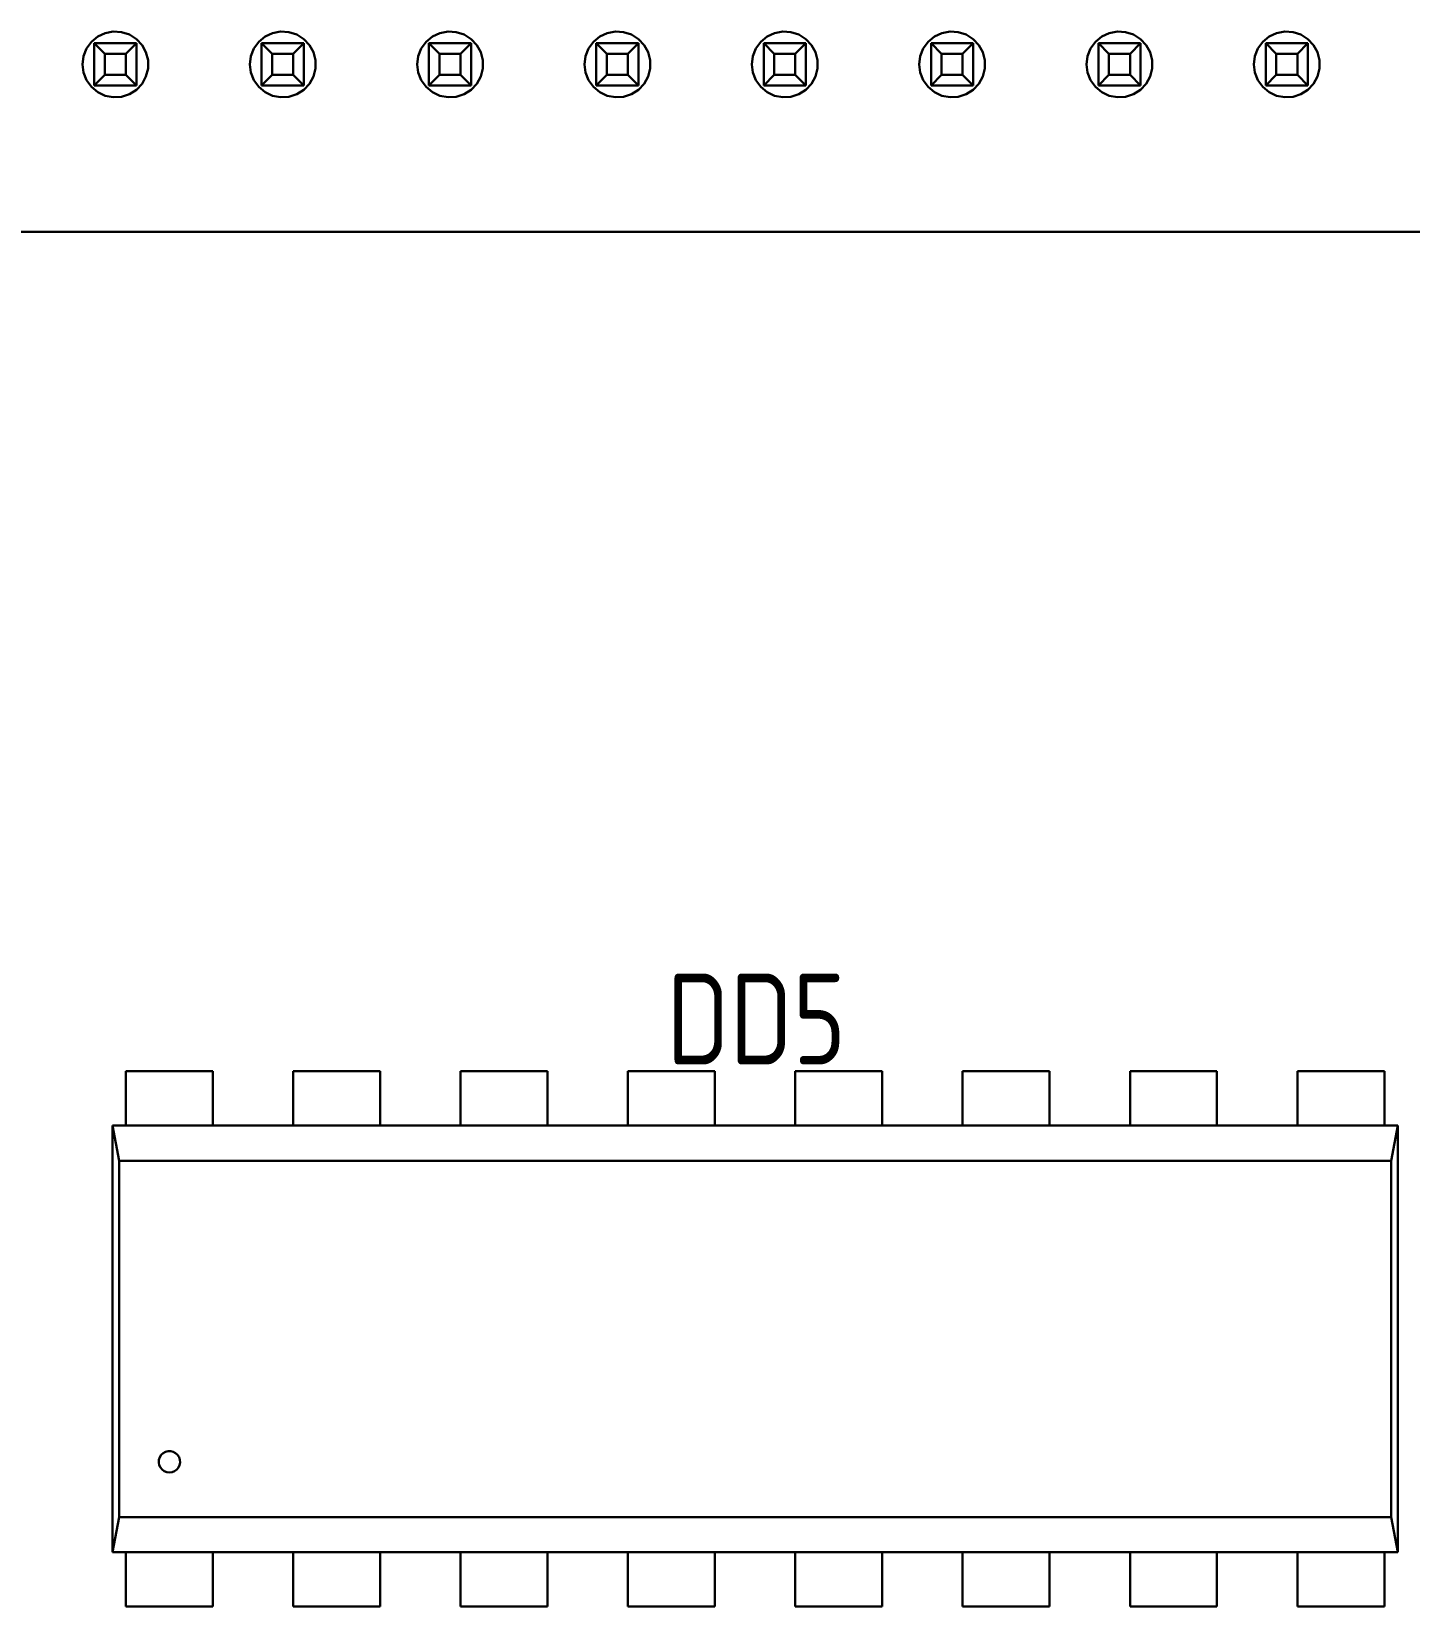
# Model space of a CAD drawing. Header units: inches. Extents: x -969 to 2045, y -594 to 12.
# Drawn here: x 1280.95 to 1301.86, y -224.4 to -200.49 of the extents above; entities that cross this region are included whole.
import ezdxf

# ---------------------------------------------------------------- set-up
doc = ezdxf.new("R2010")
doc.units = ezdxf.units.IN
doc.header["$MEASUREMENT"] = 0
doc.styles.add('GOST type A0', font='gost.TTF', dxfattribs={"height": 2.116667})

msp = doc.modelspace()

# ---------------------------------------------------------------- linework, layer by layer
at = {"color": 7, "lineweight": 30}
for p, q in [((1281.953, -200.565), (1281.857, -200.645)), ((1281.953, -200.565), (1281.857, -200.645)), ((1282.066, -200.511), (1281.953, -200.565)), ((1282.066, -200.511), (1281.953, -200.565)), ((1282.19, -200.488), (1282.066, -200.511)), ((1282.19, -200.488), (1282.066, -200.511)), ((1282.315, -200.496), (1282.19, -200.488)), ((1282.315, -200.496), (1282.19, -200.488)), ((1282.434, -200.535), (1282.315, -200.496)), ((1282.434, -200.535), (1282.315, -200.496)), ((1282.54, -200.602), (1282.434, -200.535)), ((1282.54, -200.602), (1282.434, -200.535)), ((1282.626, -200.693), (1282.54, -200.602)), ((1282.626, -200.693), (1282.54, -200.602)), ((1284.493, -200.565), (1284.397, -200.645)), ((1284.493, -200.565), (1284.397, -200.645)), ((1284.606, -200.511), (1284.493, -200.565)), ((1284.606, -200.511), (1284.493, -200.565)), ((1284.73, -200.488), (1284.606, -200.511)), ((1284.73, -200.488), (1284.606, -200.511)), ((1284.855, -200.496), (1284.73, -200.488)), ((1284.855, -200.496), (1284.73, -200.488)), ((1284.974, -200.535), (1284.855, -200.496)), ((1284.974, -200.535), (1284.855, -200.496)), ((1285.08, -200.602), (1284.974, -200.535)), ((1285.08, -200.602), (1284.974, -200.535)), ((1285.166, -200.693), (1285.08, -200.602)), ((1285.166, -200.693), (1285.08, -200.602)), ((1287.033, -200.565), (1286.937, -200.645)), ((1287.033, -200.565), (1286.937, -200.645)), ((1287.146, -200.511), (1287.033, -200.565)), ((1287.146, -200.511), (1287.033, -200.565)), ((1287.27, -200.488), (1287.146, -200.511)), ((1287.27, -200.488), (1287.146, -200.511)), ((1287.395, -200.496), (1287.27, -200.488)), ((1287.395, -200.496), (1287.27, -200.488)), ((1287.514, -200.535), (1287.395, -200.496)), ((1287.514, -200.535), (1287.395, -200.496)), ((1287.62, -200.602), (1287.514, -200.535)), ((1287.62, -200.602), (1287.514, -200.535)), ((1287.706, -200.693), (1287.62, -200.602)), ((1287.706, -200.693), (1287.62, -200.602)), ((1289.573, -200.565), (1289.477, -200.645)), ((1289.573, -200.565), (1289.477, -200.645)), ((1289.686, -200.511), (1289.573, -200.565)), ((1289.686, -200.511), (1289.573, -200.565)), ((1289.81, -200.488), (1289.686, -200.511)), ((1289.81, -200.488), (1289.686, -200.511)), ((1289.935, -200.496), (1289.81, -200.488)), ((1289.935, -200.496), (1289.81, -200.488)), ((1290.054, -200.535), (1289.935, -200.496)), ((1290.054, -200.535), (1289.935, -200.496)), ((1290.16, -200.602), (1290.054, -200.535)), ((1290.16, -200.602), (1290.054, -200.535)), ((1290.246, -200.693), (1290.16, -200.602)), ((1290.246, -200.693), (1290.16, -200.602)), ((1292.113, -200.565), (1292.017, -200.645)), ((1292.113, -200.565), (1292.017, -200.645)), ((1292.226, -200.511), (1292.113, -200.565)), ((1292.226, -200.511), (1292.113, -200.565)), ((1292.35, -200.488), (1292.226, -200.511)), ((1292.35, -200.488), (1292.226, -200.511)), ((1292.475, -200.496), (1292.35, -200.488)), ((1292.475, -200.496), (1292.35, -200.488)), ((1292.594, -200.535), (1292.475, -200.496)), ((1292.594, -200.535), (1292.475, -200.496)), ((1292.7, -200.602), (1292.594, -200.535)), ((1292.7, -200.602), (1292.594, -200.535)), ((1292.786, -200.693), (1292.7, -200.602)), ((1292.786, -200.693), (1292.7, -200.602)), ((1294.653, -200.565), (1294.557, -200.645)), ((1294.653, -200.565), (1294.557, -200.645)), ((1294.766, -200.511), (1294.653, -200.565)), ((1294.766, -200.511), (1294.653, -200.565)), ((1294.89, -200.488), (1294.766, -200.511)), ((1294.89, -200.488), (1294.766, -200.511)), ((1295.015, -200.496), (1294.89, -200.488)), ((1295.015, -200.496), (1294.89, -200.488)), ((1295.134, -200.535), (1295.015, -200.496)), ((1295.134, -200.535), (1295.015, -200.496)), ((1295.24, -200.602), (1295.134, -200.535)), ((1295.24, -200.602), (1295.134, -200.535)), ((1295.326, -200.693), (1295.24, -200.602)), ((1295.326, -200.693), (1295.24, -200.602)), ((1297.193, -200.565), (1297.097, -200.645)), ((1297.193, -200.565), (1297.097, -200.645)), ((1297.306, -200.511), (1297.193, -200.565)), ((1297.306, -200.511), (1297.193, -200.565)), ((1297.43, -200.488), (1297.306, -200.511)), ((1297.43, -200.488), (1297.306, -200.511)), ((1297.555, -200.496), (1297.43, -200.488)), ((1297.555, -200.496), (1297.43, -200.488)), ((1297.674, -200.535), (1297.555, -200.496)), ((1297.674, -200.535), (1297.555, -200.496)), ((1297.78, -200.602), (1297.674, -200.535)), ((1297.78, -200.602), (1297.674, -200.535)), ((1297.866, -200.693), (1297.78, -200.602)), ((1297.866, -200.693), (1297.78, -200.602)), ((1299.733, -200.565), (1299.637, -200.645)), ((1299.733, -200.565), (1299.637, -200.645)), ((1299.846, -200.511), (1299.733, -200.565)), ((1299.846, -200.511), (1299.733, -200.565)), ((1299.97, -200.488), (1299.846, -200.511)), ((1299.97, -200.488), (1299.846, -200.511)), ((1300.095, -200.496), (1299.97, -200.488)), ((1300.095, -200.496), (1299.97, -200.488)), ((1300.214, -200.535), (1300.095, -200.496)), ((1300.214, -200.535), (1300.095, -200.496)), ((1300.32, -200.602), (1300.214, -200.535)), ((1300.32, -200.602), (1300.214, -200.535)), ((1300.406, -200.693), (1300.32, -200.602)), ((1300.406, -200.693), (1300.32, -200.602)), ((1281.737, -200.863), (1281.721, -200.987)), ((1281.737, -200.863), (1281.721, -200.987)), ((1281.783, -200.746), (1281.737, -200.863)), ((1281.783, -200.746), (1281.737, -200.863)), ((1281.857, -200.645), (1281.783, -200.746)), ((1281.857, -200.645), (1281.783, -200.746)), ((1282.541, -200.667), (1281.901, -200.667)), ((1281.901, -201.307), (1281.901, -200.667)), ((1282.061, -200.827), (1281.901, -200.667)), ((1282.541, -200.667), (1281.901, -200.667)), ((1281.901, -201.307), (1281.901, -200.667)), ((1282.061, -200.827), (1281.901, -200.667)), ((1282.381, -200.827), (1282.061, -200.827)), ((1282.061, -201.147), (1282.061, -200.827)), ((1282.381, -200.827), (1282.061, -200.827)), ((1282.061, -201.147), (1282.061, -200.827)), ((1282.541, -200.667), (1282.381, -200.827)), ((1282.541, -200.667), (1282.381, -200.827)), ((1282.381, -201.147), (1282.381, -200.827)), ((1282.381, -201.147), (1282.381, -200.827)), ((1282.541, -201.307), (1282.541, -200.667)), ((1282.541, -201.307), (1282.541, -200.667)), ((1282.686, -200.803), (1282.626, -200.693)), ((1282.686, -200.803), (1282.626, -200.693)), ((1282.717, -200.924), (1282.686, -200.803)), ((1282.717, -200.924), (1282.686, -200.803)), ((1284.277, -200.863), (1284.261, -200.987)), ((1284.277, -200.863), (1284.261, -200.987)), ((1284.323, -200.746), (1284.277, -200.863)), ((1284.323, -200.746), (1284.277, -200.863)), ((1284.397, -200.645), (1284.323, -200.746)), ((1284.397, -200.645), (1284.323, -200.746)), ((1285.081, -200.667), (1284.441, -200.667)), ((1284.441, -201.307), (1284.441, -200.667)), ((1284.601, -200.827), (1284.441, -200.667)), ((1285.081, -200.667), (1284.441, -200.667)), ((1284.441, -201.307), (1284.441, -200.667)), ((1284.601, -200.827), (1284.441, -200.667)), ((1284.921, -200.827), (1284.601, -200.827)), ((1284.601, -201.147), (1284.601, -200.827)), ((1284.921, -200.827), (1284.601, -200.827)), ((1284.601, -201.147), (1284.601, -200.827)), ((1285.081, -200.667), (1284.921, -200.827)), ((1285.081, -200.667), (1284.921, -200.827)), ((1284.921, -201.147), (1284.921, -200.827)), ((1284.921, -201.147), (1284.921, -200.827)), ((1285.081, -201.307), (1285.081, -200.667)), ((1285.081, -201.307), (1285.081, -200.667)), ((1285.226, -200.803), (1285.166, -200.693)), ((1285.226, -200.803), (1285.166, -200.693)), ((1285.257, -200.924), (1285.226, -200.803)), ((1285.257, -200.924), (1285.226, -200.803)), ((1286.817, -200.863), (1286.801, -200.987)), ((1286.817, -200.863), (1286.801, -200.987)), ((1286.863, -200.746), (1286.817, -200.863)), ((1286.863, -200.746), (1286.817, -200.863)), ((1286.937, -200.645), (1286.863, -200.746)), ((1286.937, -200.645), (1286.863, -200.746)), ((1287.621, -200.667), (1286.981, -200.667)), ((1286.981, -201.307), (1286.981, -200.667)), ((1287.141, -200.827), (1286.981, -200.667)), ((1287.621, -200.667), (1286.981, -200.667)), ((1286.981, -201.307), (1286.981, -200.667)), ((1287.141, -200.827), (1286.981, -200.667)), ((1287.461, -200.827), (1287.141, -200.827)), ((1287.141, -201.147), (1287.141, -200.827)), ((1287.461, -200.827), (1287.141, -200.827)), ((1287.141, -201.147), (1287.141, -200.827)), ((1287.621, -200.667), (1287.461, -200.827)), ((1287.621, -200.667), (1287.461, -200.827)), ((1287.461, -201.147), (1287.461, -200.827)), ((1287.461, -201.147), (1287.461, -200.827)), ((1287.621, -201.307), (1287.621, -200.667)), ((1287.621, -201.307), (1287.621, -200.667)), ((1287.766, -200.803), (1287.706, -200.693)), ((1287.766, -200.803), (1287.706, -200.693)), ((1287.797, -200.924), (1287.766, -200.803)), ((1287.797, -200.924), (1287.766, -200.803)), ((1289.357, -200.863), (1289.341, -200.987)), ((1289.357, -200.863), (1289.341, -200.987)), ((1289.403, -200.746), (1289.357, -200.863)), ((1289.403, -200.746), (1289.357, -200.863)), ((1289.477, -200.645), (1289.403, -200.746)), ((1289.477, -200.645), (1289.403, -200.746)), ((1290.161, -200.667), (1289.521, -200.667)), ((1289.521, -201.307), (1289.521, -200.667)), ((1289.681, -200.827), (1289.521, -200.667)), ((1290.161, -200.667), (1289.521, -200.667)), ((1289.521, -201.307), (1289.521, -200.667)), ((1289.681, -200.827), (1289.521, -200.667)), ((1290.001, -200.827), (1289.681, -200.827)), ((1289.681, -201.147), (1289.681, -200.827)), ((1290.001, -200.827), (1289.681, -200.827)), ((1289.681, -201.147), (1289.681, -200.827)), ((1290.161, -200.667), (1290.001, -200.827)), ((1290.161, -200.667), (1290.001, -200.827)), ((1290.001, -201.147), (1290.001, -200.827)), ((1290.001, -201.147), (1290.001, -200.827)), ((1290.161, -201.307), (1290.161, -200.667)), ((1290.161, -201.307), (1290.161, -200.667)), ((1290.306, -200.803), (1290.246, -200.693)), ((1290.306, -200.803), (1290.246, -200.693)), ((1290.337, -200.924), (1290.306, -200.803)), ((1290.337, -200.924), (1290.306, -200.803)), ((1291.897, -200.863), (1291.881, -200.987)), ((1291.897, -200.863), (1291.881, -200.987)), ((1291.943, -200.746), (1291.897, -200.863)), ((1291.943, -200.746), (1291.897, -200.863)), ((1292.017, -200.645), (1291.943, -200.746)), ((1292.017, -200.645), (1291.943, -200.746)), ((1292.701, -200.667), (1292.061, -200.667)), ((1292.061, -201.307), (1292.061, -200.667)), ((1292.221, -200.827), (1292.061, -200.667)), ((1292.701, -200.667), (1292.061, -200.667)), ((1292.061, -201.307), (1292.061, -200.667)), ((1292.221, -200.827), (1292.061, -200.667)), ((1292.541, -200.827), (1292.221, -200.827)), ((1292.221, -201.147), (1292.221, -200.827)), ((1292.541, -200.827), (1292.221, -200.827)), ((1292.221, -201.147), (1292.221, -200.827)), ((1292.701, -200.667), (1292.541, -200.827)), ((1292.701, -200.667), (1292.541, -200.827)), ((1292.541, -201.147), (1292.541, -200.827)), ((1292.541, -201.147), (1292.541, -200.827)), ((1292.701, -201.307), (1292.701, -200.667)), ((1292.701, -201.307), (1292.701, -200.667)), ((1292.846, -200.803), (1292.786, -200.693)), ((1292.846, -200.803), (1292.786, -200.693)), ((1292.877, -200.924), (1292.846, -200.803)), ((1292.877, -200.924), (1292.846, -200.803)), ((1294.437, -200.863), (1294.421, -200.987)), ((1294.437, -200.863), (1294.421, -200.987)), ((1294.483, -200.746), (1294.437, -200.863)), ((1294.483, -200.746), (1294.437, -200.863)), ((1294.557, -200.645), (1294.483, -200.746)), ((1294.557, -200.645), (1294.483, -200.746)), ((1295.241, -200.667), (1294.601, -200.667)), ((1294.601, -201.307), (1294.601, -200.667)), ((1294.761, -200.827), (1294.601, -200.667)), ((1295.241, -200.667), (1294.601, -200.667)), ((1294.601, -201.307), (1294.601, -200.667)), ((1294.761, -200.827), (1294.601, -200.667)), ((1295.081, -200.827), (1294.761, -200.827)), ((1294.761, -201.147), (1294.761, -200.827)), ((1295.081, -200.827), (1294.761, -200.827)), ((1294.761, -201.147), (1294.761, -200.827)), ((1295.241, -200.667), (1295.081, -200.827)), ((1295.241, -200.667), (1295.081, -200.827)), ((1295.081, -201.147), (1295.081, -200.827)), ((1295.081, -201.147), (1295.081, -200.827)), ((1295.241, -201.307), (1295.241, -200.667)), ((1295.241, -201.307), (1295.241, -200.667)), ((1295.386, -200.803), (1295.326, -200.693)), ((1295.386, -200.803), (1295.326, -200.693)), ((1295.417, -200.924), (1295.386, -200.803)), ((1295.417, -200.924), (1295.386, -200.803)), ((1296.977, -200.863), (1296.961, -200.987)), ((1296.977, -200.863), (1296.961, -200.987)), ((1297.023, -200.746), (1296.977, -200.863)), ((1297.023, -200.746), (1296.977, -200.863)), ((1297.097, -200.645), (1297.023, -200.746)), ((1297.097, -200.645), (1297.023, -200.746)), ((1297.781, -200.667), (1297.141, -200.667)), ((1297.141, -201.307), (1297.141, -200.667)), ((1297.301, -200.827), (1297.141, -200.667)), ((1297.781, -200.667), (1297.141, -200.667)), ((1297.141, -201.307), (1297.141, -200.667)), ((1297.301, -200.827), (1297.141, -200.667)), ((1297.621, -200.827), (1297.301, -200.827)), ((1297.301, -201.147), (1297.301, -200.827)), ((1297.621, -200.827), (1297.301, -200.827)), ((1297.301, -201.147), (1297.301, -200.827)), ((1297.781, -200.667), (1297.621, -200.827)), ((1297.781, -200.667), (1297.621, -200.827)), ((1297.621, -201.147), (1297.621, -200.827)), ((1297.621, -201.147), (1297.621, -200.827)), ((1297.781, -201.307), (1297.781, -200.667)), ((1297.781, -201.307), (1297.781, -200.667)), ((1297.926, -200.803), (1297.866, -200.693)), ((1297.926, -200.803), (1297.866, -200.693)), ((1297.957, -200.924), (1297.926, -200.803)), ((1297.957, -200.924), (1297.926, -200.803)), ((1299.517, -200.863), (1299.501, -200.987)), ((1299.517, -200.863), (1299.501, -200.987)), ((1299.563, -200.746), (1299.517, -200.863)), ((1299.563, -200.746), (1299.517, -200.863)), ((1299.637, -200.645), (1299.563, -200.746)), ((1299.637, -200.645), (1299.563, -200.746)), ((1300.321, -200.667), (1299.681, -200.667)), ((1299.681, -201.307), (1299.681, -200.667)), ((1299.841, -200.827), (1299.681, -200.667)), ((1300.321, -200.667), (1299.681, -200.667)), ((1299.681, -201.307), (1299.681, -200.667)), ((1299.841, -200.827), (1299.681, -200.667)), ((1300.161, -200.827), (1299.841, -200.827)), ((1299.841, -201.147), (1299.841, -200.827)), ((1300.161, -200.827), (1299.841, -200.827)), ((1299.841, -201.147), (1299.841, -200.827)), ((1300.321, -200.667), (1300.161, -200.827)), ((1300.321, -200.667), (1300.161, -200.827)), ((1300.161, -201.147), (1300.161, -200.827)), ((1300.161, -201.147), (1300.161, -200.827)), ((1300.321, -201.307), (1300.321, -200.667)), ((1300.321, -201.307), (1300.321, -200.667)), ((1300.466, -200.803), (1300.406, -200.693)), ((1300.466, -200.803), (1300.406, -200.693)), ((1300.497, -200.924), (1300.466, -200.803)), ((1300.497, -200.924), (1300.466, -200.803)), ((1281.737, -201.111), (1281.721, -200.987)), ((1281.737, -201.111), (1281.721, -200.987)), ((1282.717, -201.05), (1282.686, -201.171)), ((1282.717, -201.05), (1282.686, -201.171)), ((1282.717, -201.05), (1282.717, -200.924)), ((1282.717, -201.05), (1282.717, -200.924)), ((1284.277, -201.111), (1284.261, -200.987)), ((1284.277, -201.111), (1284.261, -200.987)), ((1285.257, -201.05), (1285.226, -201.171)), ((1285.257, -201.05), (1285.226, -201.171)), ((1285.257, -201.05), (1285.257, -200.924)), ((1285.257, -201.05), (1285.257, -200.924)), ((1286.817, -201.111), (1286.801, -200.987)), ((1286.817, -201.111), (1286.801, -200.987)), ((1287.797, -201.05), (1287.766, -201.171)), ((1287.797, -201.05), (1287.766, -201.171)), ((1287.797, -201.05), (1287.797, -200.924)), ((1287.797, -201.05), (1287.797, -200.924)), ((1289.357, -201.111), (1289.341, -200.987)), ((1289.357, -201.111), (1289.341, -200.987)), ((1290.337, -201.05), (1290.306, -201.171)), ((1290.337, -201.05), (1290.306, -201.171)), ((1290.337, -201.05), (1290.337, -200.924)), ((1290.337, -201.05), (1290.337, -200.924)), ((1291.897, -201.111), (1291.881, -200.987)), ((1291.897, -201.111), (1291.881, -200.987)), ((1292.877, -201.05), (1292.846, -201.171)), ((1292.877, -201.05), (1292.846, -201.171)), ((1292.877, -201.05), (1292.877, -200.924)), ((1292.877, -201.05), (1292.877, -200.924)), ((1294.437, -201.111), (1294.421, -200.987)), ((1294.437, -201.111), (1294.421, -200.987)), ((1295.417, -201.05), (1295.386, -201.171)), ((1295.417, -201.05), (1295.386, -201.171)), ((1295.417, -201.05), (1295.417, -200.924)), ((1295.417, -201.05), (1295.417, -200.924)), ((1296.977, -201.111), (1296.961, -200.987)), ((1296.977, -201.111), (1296.961, -200.987)), ((1297.957, -201.05), (1297.926, -201.171)), ((1297.957, -201.05), (1297.926, -201.171)), ((1297.957, -201.05), (1297.957, -200.924)), ((1297.957, -201.05), (1297.957, -200.924)), ((1299.517, -201.111), (1299.501, -200.987)), ((1299.517, -201.111), (1299.501, -200.987)), ((1300.497, -201.05), (1300.466, -201.171)), ((1300.497, -201.05), (1300.466, -201.171)), ((1300.497, -201.05), (1300.497, -200.924)), ((1300.497, -201.05), (1300.497, -200.924)), ((1281.783, -201.228), (1281.737, -201.111)), ((1281.783, -201.228), (1281.737, -201.111)), ((1281.857, -201.329), (1281.783, -201.228)), ((1281.857, -201.329), (1281.783, -201.228)), ((1281.953, -201.409), (1281.857, -201.329)), ((1281.953, -201.409), (1281.857, -201.329)), ((1282.061, -201.147), (1281.901, -201.307)), ((1282.061, -201.147), (1281.901, -201.307)), ((1282.541, -201.307), (1281.901, -201.307)), ((1282.541, -201.307), (1281.901, -201.307)), ((1282.381, -201.147), (1282.061, -201.147)), ((1282.381, -201.147), (1282.061, -201.147)), ((1282.541, -201.307), (1282.381, -201.147)), ((1282.541, -201.307), (1282.381, -201.147)), ((1282.626, -201.281), (1282.54, -201.372)), ((1282.626, -201.281), (1282.54, -201.372)), ((1282.686, -201.171), (1282.626, -201.281)), ((1282.686, -201.171), (1282.626, -201.281)), ((1284.323, -201.228), (1284.277, -201.111)), ((1284.323, -201.228), (1284.277, -201.111)), ((1284.397, -201.329), (1284.323, -201.228)), ((1284.397, -201.329), (1284.323, -201.228)), ((1284.493, -201.409), (1284.397, -201.329)), ((1284.493, -201.409), (1284.397, -201.329)), ((1284.601, -201.147), (1284.441, -201.307)), ((1284.601, -201.147), (1284.441, -201.307)), ((1285.081, -201.307), (1284.441, -201.307)), ((1285.081, -201.307), (1284.441, -201.307)), ((1284.921, -201.147), (1284.601, -201.147)), ((1284.921, -201.147), (1284.601, -201.147)), ((1285.081, -201.307), (1284.921, -201.147)), ((1285.081, -201.307), (1284.921, -201.147)), ((1285.166, -201.281), (1285.08, -201.372)), ((1285.166, -201.281), (1285.08, -201.372)), ((1285.226, -201.171), (1285.166, -201.281)), ((1285.226, -201.171), (1285.166, -201.281)), ((1286.863, -201.228), (1286.817, -201.111)), ((1286.863, -201.228), (1286.817, -201.111)), ((1286.937, -201.329), (1286.863, -201.228)), ((1286.937, -201.329), (1286.863, -201.228)), ((1287.033, -201.409), (1286.937, -201.329)), ((1287.033, -201.409), (1286.937, -201.329)), ((1287.141, -201.147), (1286.981, -201.307)), ((1287.141, -201.147), (1286.981, -201.307)), ((1287.621, -201.307), (1286.981, -201.307)), ((1287.621, -201.307), (1286.981, -201.307)), ((1287.461, -201.147), (1287.141, -201.147)), ((1287.461, -201.147), (1287.141, -201.147)), ((1287.621, -201.307), (1287.461, -201.147)), ((1287.621, -201.307), (1287.461, -201.147)), ((1287.706, -201.281), (1287.62, -201.372)), ((1287.706, -201.281), (1287.62, -201.372)), ((1287.766, -201.171), (1287.706, -201.281)), ((1287.766, -201.171), (1287.706, -201.281)), ((1289.403, -201.228), (1289.357, -201.111)), ((1289.403, -201.228), (1289.357, -201.111)), ((1289.477, -201.329), (1289.403, -201.228)), ((1289.477, -201.329), (1289.403, -201.228)), ((1289.573, -201.409), (1289.477, -201.329)), ((1289.573, -201.409), (1289.477, -201.329)), ((1289.681, -201.147), (1289.521, -201.307)), ((1289.681, -201.147), (1289.521, -201.307)), ((1290.161, -201.307), (1289.521, -201.307)), ((1290.161, -201.307), (1289.521, -201.307)), ((1290.001, -201.147), (1289.681, -201.147)), ((1290.001, -201.147), (1289.681, -201.147)), ((1290.161, -201.307), (1290.001, -201.147)), ((1290.161, -201.307), (1290.001, -201.147)), ((1290.246, -201.281), (1290.16, -201.372)), ((1290.246, -201.281), (1290.16, -201.372)), ((1290.306, -201.171), (1290.246, -201.281)), ((1290.306, -201.171), (1290.246, -201.281)), ((1291.943, -201.228), (1291.897, -201.111)), ((1291.943, -201.228), (1291.897, -201.111)), ((1292.017, -201.329), (1291.943, -201.228)), ((1292.017, -201.329), (1291.943, -201.228)), ((1292.113, -201.409), (1292.017, -201.329)), ((1292.113, -201.409), (1292.017, -201.329)), ((1292.221, -201.147), (1292.061, -201.307)), ((1292.221, -201.147), (1292.061, -201.307)), ((1292.701, -201.307), (1292.061, -201.307)), ((1292.701, -201.307), (1292.061, -201.307)), ((1292.541, -201.147), (1292.221, -201.147)), ((1292.541, -201.147), (1292.221, -201.147)), ((1292.701, -201.307), (1292.541, -201.147)), ((1292.701, -201.307), (1292.541, -201.147)), ((1292.786, -201.281), (1292.7, -201.372)), ((1292.786, -201.281), (1292.7, -201.372)), ((1292.846, -201.171), (1292.786, -201.281)), ((1292.846, -201.171), (1292.786, -201.281)), ((1294.483, -201.228), (1294.437, -201.111)), ((1294.483, -201.228), (1294.437, -201.111)), ((1294.557, -201.329), (1294.483, -201.228)), ((1294.557, -201.329), (1294.483, -201.228)), ((1294.653, -201.409), (1294.557, -201.329)), ((1294.653, -201.409), (1294.557, -201.329)), ((1294.761, -201.147), (1294.601, -201.307)), ((1294.761, -201.147), (1294.601, -201.307)), ((1295.241, -201.307), (1294.601, -201.307)), ((1295.241, -201.307), (1294.601, -201.307)), ((1295.081, -201.147), (1294.761, -201.147)), ((1295.081, -201.147), (1294.761, -201.147)), ((1295.241, -201.307), (1295.081, -201.147)), ((1295.241, -201.307), (1295.081, -201.147)), ((1295.326, -201.281), (1295.24, -201.372)), ((1295.326, -201.281), (1295.24, -201.372)), ((1295.386, -201.171), (1295.326, -201.281)), ((1295.386, -201.171), (1295.326, -201.281)), ((1297.023, -201.228), (1296.977, -201.111)), ((1297.023, -201.228), (1296.977, -201.111)), ((1297.097, -201.329), (1297.023, -201.228)), ((1297.097, -201.329), (1297.023, -201.228)), ((1297.193, -201.409), (1297.097, -201.329)), ((1297.193, -201.409), (1297.097, -201.329)), ((1297.301, -201.147), (1297.141, -201.307)), ((1297.301, -201.147), (1297.141, -201.307)), ((1297.781, -201.307), (1297.141, -201.307)), ((1297.781, -201.307), (1297.141, -201.307)), ((1297.621, -201.147), (1297.301, -201.147)), ((1297.621, -201.147), (1297.301, -201.147)), ((1297.781, -201.307), (1297.621, -201.147)), ((1297.781, -201.307), (1297.621, -201.147)), ((1297.866, -201.281), (1297.78, -201.372)), ((1297.866, -201.281), (1297.78, -201.372)), ((1297.926, -201.171), (1297.866, -201.281)), ((1297.926, -201.171), (1297.866, -201.281)), ((1299.563, -201.228), (1299.517, -201.111)), ((1299.563, -201.228), (1299.517, -201.111)), ((1299.637, -201.329), (1299.563, -201.228)), ((1299.637, -201.329), (1299.563, -201.228)), ((1299.733, -201.409), (1299.637, -201.329)), ((1299.733, -201.409), (1299.637, -201.329)), ((1299.841, -201.147), (1299.681, -201.307)), ((1299.841, -201.147), (1299.681, -201.307)), ((1300.321, -201.307), (1299.681, -201.307)), ((1300.321, -201.307), (1299.681, -201.307)), ((1300.161, -201.147), (1299.841, -201.147)), ((1300.161, -201.147), (1299.841, -201.147)), ((1300.321, -201.307), (1300.161, -201.147)), ((1300.321, -201.307), (1300.161, -201.147)), ((1300.406, -201.281), (1300.32, -201.372)), ((1300.406, -201.281), (1300.32, -201.372)), ((1300.466, -201.171), (1300.406, -201.281)), ((1300.466, -201.171), (1300.406, -201.281)), ((1282.066, -201.463), (1281.953, -201.409)), ((1282.066, -201.463), (1281.953, -201.409)), ((1282.19, -201.486), (1282.066, -201.463)), ((1282.19, -201.486), (1282.066, -201.463)), ((1282.315, -201.478), (1282.19, -201.486)), ((1282.315, -201.478), (1282.19, -201.486)), ((1282.434, -201.439), (1282.315, -201.478)), ((1282.434, -201.439), (1282.315, -201.478)), ((1282.54, -201.372), (1282.434, -201.439)), ((1282.54, -201.372), (1282.434, -201.439)), ((1284.606, -201.463), (1284.493, -201.409)), ((1284.606, -201.463), (1284.493, -201.409)), ((1284.73, -201.486), (1284.606, -201.463)), ((1284.73, -201.486), (1284.606, -201.463)), ((1284.855, -201.478), (1284.73, -201.486)), ((1284.855, -201.478), (1284.73, -201.486)), ((1284.974, -201.439), (1284.855, -201.478)), ((1284.974, -201.439), (1284.855, -201.478)), ((1285.08, -201.372), (1284.974, -201.439)), ((1285.08, -201.372), (1284.974, -201.439)), ((1287.146, -201.463), (1287.033, -201.409)), ((1287.146, -201.463), (1287.033, -201.409)), ((1287.27, -201.486), (1287.146, -201.463)), ((1287.27, -201.486), (1287.146, -201.463)), ((1287.395, -201.478), (1287.27, -201.486)), ((1287.395, -201.478), (1287.27, -201.486)), ((1287.514, -201.439), (1287.395, -201.478)), ((1287.514, -201.439), (1287.395, -201.478)), ((1287.62, -201.372), (1287.514, -201.439)), ((1287.62, -201.372), (1287.514, -201.439)), ((1289.686, -201.463), (1289.573, -201.409)), ((1289.686, -201.463), (1289.573, -201.409)), ((1289.81, -201.486), (1289.686, -201.463)), ((1289.81, -201.486), (1289.686, -201.463)), ((1289.935, -201.478), (1289.81, -201.486)), ((1289.935, -201.478), (1289.81, -201.486)), ((1290.054, -201.439), (1289.935, -201.478)), ((1290.054, -201.439), (1289.935, -201.478)), ((1290.16, -201.372), (1290.054, -201.439)), ((1290.16, -201.372), (1290.054, -201.439)), ((1292.226, -201.463), (1292.113, -201.409)), ((1292.226, -201.463), (1292.113, -201.409)), ((1292.35, -201.486), (1292.226, -201.463)), ((1292.35, -201.486), (1292.226, -201.463)), ((1292.475, -201.478), (1292.35, -201.486)), ((1292.475, -201.478), (1292.35, -201.486)), ((1292.594, -201.439), (1292.475, -201.478)), ((1292.594, -201.439), (1292.475, -201.478)), ((1292.7, -201.372), (1292.594, -201.439)), ((1292.7, -201.372), (1292.594, -201.439)), ((1294.766, -201.463), (1294.653, -201.409)), ((1294.766, -201.463), (1294.653, -201.409)), ((1294.89, -201.486), (1294.766, -201.463)), ((1294.89, -201.486), (1294.766, -201.463)), ((1295.015, -201.478), (1294.89, -201.486)), ((1295.015, -201.478), (1294.89, -201.486)), ((1295.134, -201.439), (1295.015, -201.478)), ((1295.134, -201.439), (1295.015, -201.478)), ((1295.24, -201.372), (1295.134, -201.439)), ((1295.24, -201.372), (1295.134, -201.439)), ((1297.306, -201.463), (1297.193, -201.409)), ((1297.306, -201.463), (1297.193, -201.409)), ((1297.43, -201.486), (1297.306, -201.463)), ((1297.43, -201.486), (1297.306, -201.463)), ((1297.555, -201.478), (1297.43, -201.486)), ((1297.555, -201.478), (1297.43, -201.486)), ((1297.674, -201.439), (1297.555, -201.478)), ((1297.674, -201.439), (1297.555, -201.478)), ((1297.78, -201.372), (1297.674, -201.439)), ((1297.78, -201.372), (1297.674, -201.439)), ((1299.846, -201.463), (1299.733, -201.409)), ((1299.846, -201.463), (1299.733, -201.409)), ((1299.97, -201.486), (1299.846, -201.463)), ((1299.97, -201.486), (1299.846, -201.463)), ((1300.095, -201.478), (1299.97, -201.486)), ((1300.095, -201.478), (1299.97, -201.486)), ((1300.214, -201.439), (1300.095, -201.478)), ((1300.214, -201.439), (1300.095, -201.478)), ((1300.32, -201.372), (1300.214, -201.439)), ((1300.32, -201.372), (1300.214, -201.439)), ((1222.161, -203.527), (1320.161, -203.527)), ((1320.161, -203.527), (1222.161, -203.527)), ((1222.161, -203.527), (1320.161, -203.527)), ((1320.161, -203.527), (1222.161, -203.527)), ((1283.701, -216.273), (1282.381, -216.273)), ((1282.381, -216.273), (1282.381, -217.098)), ((1282.381, -217.098), (1282.381, -216.273)), ((1282.381, -216.273), (1283.701, -216.273)), ((1283.701, -216.273), (1282.381, -216.273)), ((1282.381, -216.273), (1282.381, -217.098)), ((1282.381, -217.098), (1282.381, -216.273)), ((1282.381, -216.273), (1283.701, -216.273)), ((1283.701, -217.098), (1283.701, -216.273)), ((1283.701, -217.098), (1283.701, -216.273)), ((1283.701, -217.098), (1283.701, -216.273)), ((1283.701, -217.098), (1283.701, -216.273)), ((1286.241, -216.273), (1284.921, -216.273)), ((1284.921, -216.273), (1284.921, -217.098)), ((1284.921, -217.098), (1284.921, -216.273)), ((1284.921, -216.273), (1286.241, -216.273)), ((1286.241, -216.273), (1284.921, -216.273)), ((1284.921, -216.273), (1284.921, -217.098)), ((1284.921, -217.098), (1284.921, -216.273)), ((1284.921, -216.273), (1286.241, -216.273)), ((1286.241, -217.098), (1286.241, -216.273)), ((1286.241, -217.098), (1286.241, -216.273)), ((1286.241, -217.098), (1286.241, -216.273)), ((1286.241, -217.098), (1286.241, -216.273)), ((1288.781, -216.273), (1287.461, -216.273)), ((1287.461, -216.273), (1287.461, -217.098)), ((1287.461, -217.098), (1287.461, -216.273)), ((1287.461, -216.273), (1288.781, -216.273)), ((1288.781, -216.273), (1287.461, -216.273)), ((1287.461, -216.273), (1287.461, -217.098)), ((1287.461, -217.098), (1287.461, -216.273)), ((1287.461, -216.273), (1288.781, -216.273)), ((1288.781, -217.098), (1288.781, -216.273)), ((1288.781, -217.098), (1288.781, -216.273)), ((1288.781, -217.098), (1288.781, -216.273)), ((1288.781, -217.098), (1288.781, -216.273)), ((1291.321, -216.273), (1290.001, -216.273)), ((1290.001, -216.273), (1290.001, -217.098)), ((1290.001, -217.098), (1290.001, -216.273)), ((1290.001, -216.273), (1291.321, -216.273)), ((1291.321, -216.273), (1290.001, -216.273)), ((1290.001, -216.273), (1290.001, -217.098)), ((1290.001, -217.098), (1290.001, -216.273)), ((1290.001, -216.273), (1291.321, -216.273)), ((1291.321, -217.098), (1291.321, -216.273)), ((1291.321, -217.098), (1291.321, -216.273)), ((1291.321, -217.098), (1291.321, -216.273)), ((1291.321, -217.098), (1291.321, -216.273)), ((1293.861, -216.273), (1292.541, -216.273)), ((1292.541, -216.273), (1292.541, -217.098)), ((1292.541, -217.098), (1292.541, -216.273)), ((1292.541, -216.273), (1293.861, -216.273)), ((1293.861, -216.273), (1292.541, -216.273)), ((1292.541, -216.273), (1292.541, -217.098)), ((1292.541, -217.098), (1292.541, -216.273)), ((1292.541, -216.273), (1293.861, -216.273)), ((1293.861, -217.098), (1293.861, -216.273)), ((1293.861, -217.098), (1293.861, -216.273)), ((1293.861, -217.098), (1293.861, -216.273)), ((1293.861, -217.098), (1293.861, -216.273)), ((1296.401, -216.273), (1295.081, -216.273)), ((1295.081, -216.273), (1295.081, -217.098)), ((1295.081, -217.098), (1295.081, -216.273)), ((1295.081, -216.273), (1296.401, -216.273)), ((1296.401, -216.273), (1295.081, -216.273)), ((1295.081, -216.273), (1295.081, -217.098)), ((1295.081, -217.098), (1295.081, -216.273)), ((1295.081, -216.273), (1296.401, -216.273)), ((1296.401, -217.098), (1296.401, -216.273)), ((1296.401, -217.098), (1296.401, -216.273)), ((1296.401, -217.098), (1296.401, -216.273)), ((1296.401, -217.098), (1296.401, -216.273)), ((1298.941, -216.273), (1297.621, -216.273)), ((1297.621, -216.273), (1297.621, -217.098)), ((1297.621, -217.098), (1297.621, -216.273)), ((1297.621, -216.273), (1298.941, -216.273)), ((1298.941, -216.273), (1297.621, -216.273)), ((1297.621, -216.273), (1297.621, -217.098)), ((1297.621, -217.098), (1297.621, -216.273)), ((1297.621, -216.273), (1298.941, -216.273)), ((1298.941, -217.098), (1298.941, -216.273)), ((1298.941, -217.098), (1298.941, -216.273)), ((1298.941, -217.098), (1298.941, -216.273)), ((1298.941, -217.098), (1298.941, -216.273)), ((1301.481, -216.273), (1300.161, -216.273)), ((1300.161, -216.273), (1300.161, -217.098)), ((1300.161, -217.098), (1300.161, -216.273)), ((1301.481, -216.273), (1300.161, -216.273)), ((1301.481, -216.273), (1300.161, -216.273)), ((1300.161, -216.273), (1300.161, -217.098)), ((1300.161, -217.098), (1300.161, -216.273)), ((1301.481, -216.273), (1300.161, -216.273)), ((1301.481, -217.098), (1301.481, -216.273)), ((1301.481, -217.098), (1301.481, -216.273)), ((1301.481, -217.098), (1301.481, -216.273)), ((1301.481, -217.098), (1301.481, -216.273)), ((1282.381, -217.098), (1282.177, -217.098)), ((1282.177, -217.098), (1282.177, -223.576)), ((1282.177, -223.576), (1282.177, -217.098)), ((1282.279, -217.632), (1282.177, -217.098)), ((1301.685, -217.098), (1282.177, -217.098)), ((1282.381, -217.098), (1282.177, -217.098)), ((1282.177, -217.098), (1282.177, -223.576)), ((1282.177, -223.576), (1282.177, -217.098)), ((1282.279, -217.632), (1282.177, -217.098)), ((1301.685, -217.098), (1282.177, -217.098)), ((1284.921, -217.098), (1283.701, -217.098)), ((1284.921, -217.098), (1283.701, -217.098)), ((1287.461, -217.098), (1286.241, -217.098)), ((1287.461, -217.098), (1286.241, -217.098)), ((1290.001, -217.098), (1288.781, -217.098)), ((1290.001, -217.098), (1288.781, -217.098)), ((1292.541, -217.098), (1291.321, -217.098)), ((1292.541, -217.098), (1291.321, -217.098)), ((1295.081, -217.098), (1293.861, -217.098)), ((1295.081, -217.098), (1293.861, -217.098)), ((1297.621, -217.098), (1296.401, -217.098)), ((1297.621, -217.098), (1296.401, -217.098)), ((1300.161, -217.098), (1298.941, -217.098)), ((1300.161, -217.098), (1298.941, -217.098)), ((1301.685, -217.098), (1301.481, -217.098)), ((1301.685, -217.098), (1301.481, -217.098)), ((1301.583, -217.632), (1301.685, -217.098)), ((1301.583, -217.632), (1301.685, -217.098)), ((1301.685, -223.576), (1301.685, -217.098)), ((1301.685, -223.576), (1301.685, -217.098)), ((1301.685, -223.576), (1301.685, -217.098)), ((1301.685, -223.576), (1301.685, -217.098)), ((1282.279, -223.042), (1282.279, -217.632)), ((1301.583, -217.632), (1282.279, -217.632)), ((1282.279, -223.042), (1282.279, -217.632)), ((1301.583, -217.632), (1282.279, -217.632)), ((1301.583, -223.042), (1301.583, -217.632)), ((1301.583, -223.042), (1301.583, -217.632)), ((1282.882, -222.173), (1282.895, -222.134)), ((1282.882, -222.173), (1282.895, -222.134)), ((1282.895, -222.134), (1282.916, -222.1)), ((1282.895, -222.134), (1282.916, -222.1)), ((1282.916, -222.1), (1282.946, -222.072)), ((1282.916, -222.1), (1282.946, -222.072)), ((1282.946, -222.072), (1282.981, -222.053)), ((1282.946, -222.072), (1282.981, -222.053)), ((1282.981, -222.053), (1283.021, -222.043)), ((1282.981, -222.053), (1283.021, -222.043)), ((1283.021, -222.043), (1283.061, -222.043)), ((1283.021, -222.043), (1283.061, -222.043)), ((1283.101, -222.053), (1283.061, -222.043)), ((1283.101, -222.053), (1283.061, -222.043)), ((1283.136, -222.072), (1283.101, -222.053)), ((1283.136, -222.072), (1283.101, -222.053)), ((1283.166, -222.1), (1283.136, -222.072)), ((1283.166, -222.1), (1283.136, -222.072)), ((1283.188, -222.134), (1283.166, -222.1)), ((1283.188, -222.134), (1283.166, -222.1)), ((1283.2, -222.173), (1283.188, -222.134)), ((1283.2, -222.173), (1283.188, -222.134)), ((1282.879, -222.213), (1282.882, -222.173)), ((1282.879, -222.213), (1282.882, -222.173)), ((1282.887, -222.253), (1282.879, -222.213)), ((1282.887, -222.253), (1282.879, -222.213)), ((1282.904, -222.29), (1282.887, -222.253)), ((1282.904, -222.29), (1282.887, -222.253)), ((1282.93, -222.321), (1282.904, -222.29)), ((1282.93, -222.321), (1282.904, -222.29)), ((1282.963, -222.345), (1282.93, -222.321)), ((1282.963, -222.345), (1282.93, -222.321)), ((1283.001, -222.36), (1282.963, -222.345)), ((1283.001, -222.36), (1282.963, -222.345)), ((1283.041, -222.365), (1283.001, -222.36)), ((1283.041, -222.365), (1283.001, -222.36)), ((1283.041, -222.365), (1283.081, -222.36)), ((1283.041, -222.365), (1283.081, -222.36)), ((1283.081, -222.36), (1283.119, -222.345)), ((1283.081, -222.36), (1283.119, -222.345)), ((1283.119, -222.345), (1283.152, -222.321)), ((1283.119, -222.345), (1283.152, -222.321)), ((1283.152, -222.321), (1283.178, -222.29)), ((1283.152, -222.321), (1283.178, -222.29)), ((1283.178, -222.29), (1283.195, -222.253)), ((1283.178, -222.29), (1283.195, -222.253)), ((1283.195, -222.253), (1283.203, -222.213)), ((1283.195, -222.253), (1283.203, -222.213)), ((1283.203, -222.213), (1283.2, -222.173)), ((1283.203, -222.213), (1283.2, -222.173)), ((1282.177, -223.576), (1282.279, -223.042)), ((1282.177, -223.576), (1282.279, -223.042)), ((1301.583, -223.042), (1282.279, -223.042)), ((1301.583, -223.042), (1282.279, -223.042)), ((1301.685, -223.576), (1301.583, -223.042)), ((1301.685, -223.576), (1301.583, -223.042)), ((1282.177, -223.576), (1282.381, -223.576)), ((1301.685, -223.576), (1282.177, -223.576)), ((1282.177, -223.576), (1282.381, -223.576)), ((1301.685, -223.576), (1282.177, -223.576)), ((1282.381, -223.576), (1282.381, -224.401)), ((1282.381, -224.401), (1282.381, -223.576)), ((1282.381, -223.576), (1282.381, -224.401)), ((1282.381, -224.401), (1282.381, -223.576)), ((1283.701, -224.401), (1283.701, -223.576)), ((1283.701, -223.576), (1284.921, -223.576)), ((1283.701, -224.401), (1283.701, -223.576)), ((1283.701, -224.401), (1283.701, -223.576)), ((1283.701, -223.576), (1284.921, -223.576)), ((1283.701, -224.401), (1283.701, -223.576)), ((1284.921, -223.576), (1284.921, -224.401)), ((1284.921, -224.401), (1284.921, -223.576)), ((1284.921, -223.576), (1284.921, -224.401)), ((1284.921, -224.401), (1284.921, -223.576)), ((1286.241, -224.401), (1286.241, -223.576)), ((1286.241, -223.576), (1287.461, -223.576)), ((1286.241, -224.401), (1286.241, -223.576)), ((1286.241, -224.401), (1286.241, -223.576)), ((1286.241, -223.576), (1287.461, -223.576)), ((1286.241, -224.401), (1286.241, -223.576)), ((1287.461, -223.576), (1287.461, -224.401)), ((1287.461, -224.401), (1287.461, -223.576)), ((1287.461, -223.576), (1287.461, -224.401)), ((1287.461, -224.401), (1287.461, -223.576)), ((1288.781, -224.401), (1288.781, -223.576)), ((1288.781, -223.576), (1290.001, -223.576)), ((1288.781, -224.401), (1288.781, -223.576)), ((1288.781, -224.401), (1288.781, -223.576)), ((1288.781, -223.576), (1290.001, -223.576)), ((1288.781, -224.401), (1288.781, -223.576)), ((1290.001, -223.576), (1290.001, -224.401)), ((1290.001, -224.401), (1290.001, -223.576)), ((1290.001, -223.576), (1290.001, -224.401)), ((1290.001, -224.401), (1290.001, -223.576)), ((1291.321, -224.401), (1291.321, -223.576)), ((1291.321, -223.576), (1292.541, -223.576)), ((1291.321, -224.401), (1291.321, -223.576)), ((1291.321, -224.401), (1291.321, -223.576)), ((1291.321, -223.576), (1292.541, -223.576)), ((1291.321, -224.401), (1291.321, -223.576)), ((1292.541, -223.576), (1292.541, -224.401)), ((1292.541, -224.401), (1292.541, -223.576)), ((1292.541, -223.576), (1292.541, -224.401)), ((1292.541, -224.401), (1292.541, -223.576)), ((1293.861, -224.401), (1293.861, -223.576)), ((1293.861, -223.576), (1295.081, -223.576)), ((1293.861, -224.401), (1293.861, -223.576)), ((1293.861, -224.401), (1293.861, -223.576)), ((1293.861, -223.576), (1295.081, -223.576)), ((1293.861, -224.401), (1293.861, -223.576)), ((1295.081, -223.576), (1295.081, -224.401)), ((1295.081, -224.401), (1295.081, -223.576)), ((1295.081, -223.576), (1295.081, -224.401)), ((1295.081, -224.401), (1295.081, -223.576)), ((1296.401, -224.401), (1296.401, -223.576)), ((1296.401, -223.576), (1297.621, -223.576)), ((1296.401, -224.401), (1296.401, -223.576)), ((1296.401, -224.401), (1296.401, -223.576)), ((1296.401, -223.576), (1297.621, -223.576)), ((1296.401, -224.401), (1296.401, -223.576)), ((1297.621, -223.576), (1297.621, -224.401)), ((1297.621, -224.401), (1297.621, -223.576)), ((1297.621, -223.576), (1297.621, -224.401)), ((1297.621, -224.401), (1297.621, -223.576)), ((1298.941, -224.401), (1298.941, -223.576)), ((1298.941, -223.576), (1300.161, -223.576)), ((1298.941, -224.401), (1298.941, -223.576)), ((1298.941, -224.401), (1298.941, -223.576)), ((1298.941, -223.576), (1300.161, -223.576)), ((1298.941, -224.401), (1298.941, -223.576)), ((1300.161, -223.576), (1300.161, -224.401)), ((1300.161, -224.401), (1300.161, -223.576)), ((1300.161, -223.576), (1300.161, -224.401)), ((1300.161, -224.401), (1300.161, -223.576)), ((1301.481, -224.401), (1301.481, -223.576)), ((1301.481, -223.576), (1301.685, -223.576)), ((1301.481, -224.401), (1301.481, -223.576)), ((1301.481, -224.401), (1301.481, -223.576)), ((1301.481, -223.576), (1301.685, -223.576)), ((1301.481, -224.401), (1301.481, -223.576)), ((1282.381, -224.401), (1283.701, -224.401)), ((1283.701, -224.401), (1282.381, -224.401)), ((1282.381, -224.401), (1283.701, -224.401)), ((1283.701, -224.401), (1282.381, -224.401)), ((1284.921, -224.401), (1286.241, -224.401)), ((1286.241, -224.401), (1284.921, -224.401)), ((1284.921, -224.401), (1286.241, -224.401)), ((1286.241, -224.401), (1284.921, -224.401)), ((1287.461, -224.401), (1288.781, -224.401)), ((1288.781, -224.401), (1287.461, -224.401)), ((1287.461, -224.401), (1288.781, -224.401)), ((1288.781, -224.401), (1287.461, -224.401)), ((1290.001, -224.401), (1291.321, -224.401)), ((1291.321, -224.401), (1290.001, -224.401)), ((1290.001, -224.401), (1291.321, -224.401)), ((1291.321, -224.401), (1290.001, -224.401)), ((1292.541, -224.401), (1293.861, -224.401)), ((1293.861, -224.401), (1292.541, -224.401)), ((1292.541, -224.401), (1293.861, -224.401)), ((1293.861, -224.401), (1292.541, -224.401)), ((1295.081, -224.401), (1296.401, -224.401)), ((1296.401, -224.401), (1295.081, -224.401)), ((1295.081, -224.401), (1296.401, -224.401)), ((1296.401, -224.401), (1295.081, -224.401)), ((1297.621, -224.401), (1298.941, -224.401)), ((1298.941, -224.401), (1297.621, -224.401)), ((1297.621, -224.401), (1298.941, -224.401)), ((1298.941, -224.401), (1297.621, -224.401)), ((1300.161, -224.401), (1301.481, -224.401)), ((1301.481, -224.401), (1300.161, -224.401)), ((1300.161, -224.401), (1301.481, -224.401)), ((1301.481, -224.401), (1300.161, -224.401))]:
    msp.add_line(p, q, dxfattribs=at)

# ---------------------------------------------------------------- texts
at = {"color": 7, "lineweight": 30, "style": 'GOST type A0'}
msp.add_text('DD5', height=1.3796, dxfattribs=at).set_placement((1290.587, -216.17))

doc.saveas('drawing.dxf')
